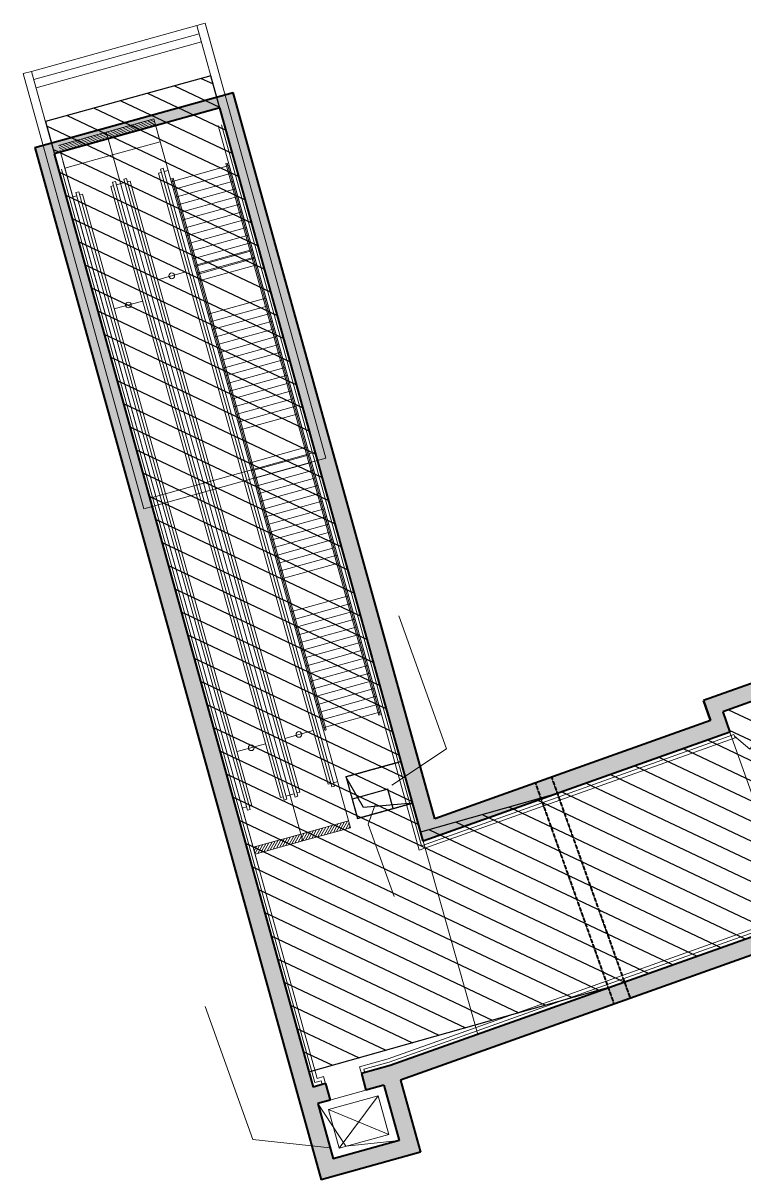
# Model space of a CAD drawing. Header units: millimetres. Extents: x 395197 to 699875, y 745 to 708816.
# Drawn here: x 416793 to 441977, y 316659 to 357068 of the extents above; entities that cross this region are included whole.
import ezdxf

# ---------------------------------------------------------------- set-up
doc = ezdxf.new("R2010")
doc.units = ezdxf.units.MM
doc.linetypes.add('DASH', pattern=[0.35, 0.25, -0.1])
for name, color, linetype in [('0-GPS', 36, 'Continuous'), ('商业阴影', 8, 'Continuous'), ('附属阴影', 8, 'Continuous')]:
    doc.layers.add(name, color=color, linetype=linetype)
for name, color, linetype, lineweight in [('DIM_LEAD', 3, 'Continuous', 9), ('STAIR', 2, 'Continuous', 9), ('WALL', 6, 'Continuous', 20), ('WINDOW', 252, 'Continuous', 9), ('地墙', 4, 'Continuous', 40), ('填充', 252, 'Continuous', 9), ('孔洞', 30, 'Continuous', 9), ('扶手', 144, 'Continuous', 9), ('离壁墙', 185, 'Continuous', 9)]:
    doc.layers.add(name, color=color, linetype=linetype, lineweight=lineweight)

# ---------------------------------------------------------------- blocks, each defined once
blk = doc.blocks.new('$DorLib2D$00000228')
at = {"color": 0}
blk.add_line((0.5, 0), (0, 0.866), dxfattribs=at)
blk.add_arc((0.5, 0), 1, 120, 180, dxfattribs=at)

msp = doc.modelspace()

# ---------------------------------------------------------------- hatches: boundary and pattern name
at = {"layer": 'STAIR'}
h = msp.add_hatch(dxfattribs=at)
h.set_pattern_fill('ANSI31', color=256, scale=25, angle=-74.4923, style=0)
h.set_pattern_definition([(330.5076755, (3356438.76, 8625032.87), (39.076865, 69.0897188), [])])
h.paths.add_polyline_path([(419694, 353262), (419761, 353021), (421428, 353483), (421361, 353724)])
h = msp.add_hatch(dxfattribs=at)
h.set_pattern_fill('ANSI31', color=256, scale=25, angle=-74.4923, style=0)
h.set_pattern_definition([(330.5076755, (3354771.74, 8624570.32), (39.076865, 69.0897188), [])])
h.paths.add_polyline_path([(418027, 352799), (418094, 352558), (419761, 353021), (419694, 353262)])
h = msp.add_hatch(dxfattribs=at)
h.set_pattern_fill('ANSI31', color=256, scale=25, angle=-74.4923, style=0)
h.set_pattern_definition([(240.5076755, (-6350887.75, 5905143.04), (-69.0897188, 39.076865), [])])
h.paths.add_polyline_path([(428165, 329203), (428232, 328962), (426565, 328499), (426498, 328740)])
h = msp.add_hatch(dxfattribs=at)
h.set_pattern_fill('ANSI31', color=256, scale=25, angle=-74.4923, style=0)
h.set_pattern_definition([(240.5076755, (-6352554.765, 5904680.5), (-69.0897188, 39.076865), [])])
h.paths.add_polyline_path([(426498, 328740), (426565, 328499), (424898, 328037), (424831, 328277)])
at = {"layer": '填充'}
h = msp.add_hatch(dxfattribs=at)
h.set_pattern_fill('钢筋混凝土', color=252, scale=150, angle=109.699, style=0)
h.set_pattern_definition([(154.69898, (499421.2, 226185.05), (-160.2652, -339.0281), []), (159.699, (499421.2, 226185.05), (-274.04, 1044.654), [112.5, -1237.5]), (104.699, (499421.2, 226185), (-992.102, -576.268), [90, -990]), (210.1504, (499398.4, 226272.1), (-1266.141, 468.387), [95.61, -1051.713]), (155.8832, (499138.8, 226083.9), (-305.868, 1590.863), [168.75, -1856.25]), (206.3346, (499113.3, 226216.5), (-1848.246, 827.413), [143.415, -1577.57]), (100.8832, (499138.8, 226084), (-1848.246, 827.412), [135, -1485]), (130.699, (499158.8, 226250.4), (266.7776, 1046.532), [112.5, -1237.5]), (75.699, (499158.8, 226250.4), (-1147.092, -23.035), [90, -990]), (181.1504, (499181, 226337.6), (-880.314, 1023.498), [95.61, -1051.713]), (147.19898, (499421.2, 226185.05), (-476.2659, -151.1447), [0, -978, 0, -1005, 0, -993.75]), (117.199, (499421.2, 226185.05), (-690.0067, 172.0891), [0, -573, 0, -955.5, 0, -378.75]), (77.19898, (499533.95, 225870.13), (-238.0578, 765.2761), [0, -375, 0, -1170, 0, -1552.5]), (67.199, (499584.5, 225728.9), (-436.239, 772.9693), [0, -487.5, 0, -777, 0, -1102.5])])
h.paths.add_polyline_path([(428613, 320371), (428773, 319793), (429399, 319966), (429934, 318039), (427622, 317397), (427087, 319325), (427520, 319445), (427360, 320023), (426926, 319903), (417882, 352499), (423665, 354104), (430772, 328490), (434893, 329957), (434691, 330522), (431177, 329271), (424135, 354649), (417197, 352724), (427204, 316659), (430673, 317621), (429974, 320139), (437441, 322797), (437239, 323362), (429619, 320650)])
h.paths.add_polyline_path([(438006, 322998), (437805, 323563), (437239, 323362), (437441, 322797)])
h.paths.add_polyline_path([(434691, 330522), (434893, 329957), (435458, 330158), (435257, 330723)])
h.paths.add_polyline_path([(441490, 332304), (441238, 333011), (445572, 334553), (445823, 333847), (446295, 334014), (446043, 334721), (450377, 336263), (450628, 335556), (452136, 336093), (451935, 336658), (450992, 336323), (450741, 337029), (440566, 333409), (440817, 332702), (440817, 332702), (435257, 330723), (435458, 330158)])
h.paths.add_polyline_path([(443567, 324977), (443818, 324270), (453993, 327891), (453742, 328597), (454684, 328933), (454483, 329498), (452975, 328962), (453227, 328255), (448893, 326713), (448641, 327419), (448170, 327252), (448422, 326545), (444088, 325003), (443837, 325709), (437805, 323563), (438006, 322998)])
at = {"layer": '附属阴影', "linetype": 'ByBlock'}
h = msp.add_hatch(dxfattribs=at)
h.set_pattern_fill('ANSI31', color=256, scale=400, angle=109.699, style=0)
h.set_pattern_definition([(154.69898, (-1667021.4, -1572421.35), (-271.38246, -574.08759), [])])
h.paths.add_polyline_path([(453643, 336629), (450628, 335556), (450377, 336263), (441238, 333011), (441490, 332304), (435375, 330128), (430683, 328804), (423351, 355230), (417569, 353626), (426780, 320429), (437502, 323455), (443837, 325709), (444088, 325003), (453227, 328255), (452975, 328962), (455990, 330034)])

# ---------------------------------------------------------------- linework, layer by layer
at = {"layer": '0-GPS', "linetype": 'DASH', "elevation": 0}
msp.add_lwpolyline([(428476, 329288), (430403, 329822), (430002, 331268), (428074, 330733)], close=True, dxfattribs=at)
at = {"layer": '0-GPS', "elevation": 0}
msp.add_lwpolyline([(430403, 329822), (428686, 329667), (428074, 330733)], dxfattribs=at)
msp.add_lwpolyline([(429541, 330310), (428288, 329962), (428476, 329288), (429728, 329635)], close=True, dxfattribs=at)
at = {"layer": 'DIM_LEAD', "color": 0, "linetype": 'ByBlock'}
for p, q in [((431584, 331719, 0), (429920, 336367, 0)), ((429679, 330447, 0), (431584, 331719, 0)), ((429093, 329757, 0), (428853, 329081, 0)), ((428853, 329081, 0), (429757, 326556, 0)), ((424815, 318069, 0), (423151, 322716, 0)), ((427526, 317778, 0), (424815, 318069, 0))]:
    msp.add_line(p, q, dxfattribs=at)
at = {"layer": 'STAIR'}
for p, q in [((417082, 355383, 0), (422864, 356988, 0)), ((417162, 355094, 0), (422944, 356699, 0)), ((417243, 354805, 0), (423024, 356410, 0)), ((419694, 353262, 0), (421361, 353724, 0)), ((419694, 353262, 0), (421361, 353724, 0)), ((428232, 328962, 0), (421361, 353724, 0)), ((418027, 352799, 0), (419694, 353262, 0)), ((418027, 352799, 0), (419694, 353262, 0)), ((419761, 353021, 0), (419694, 353262, 0)), ((419761, 353021, 0), (426498, 328740, 0)), ((419916, 352463, 0), (421583, 352925, 0)), ((421583, 352925, 0), (421516, 353166, 0)), ((419916, 352463, 0), (418249, 352000, 0)), ((418249, 352000, 0), (419916, 352463, 0)), ((418182, 352241, 0), (425053, 327479, 0)), ((421588, 351971, 0), (421684, 351998, 0)), ((427577, 330388, 0), (421588, 351971, 0)), ((427673, 330415, 0), (421684, 351998, 0)), ((423994, 352091, 0), (421970, 351529, 0)), ((429288, 333011, 0), (423994, 352091, 0)), ((420307, 351615, 0), (420403, 351642, 0)), ((420307, 351615, 0), (426295, 330033, 0)), ((420403, 351642, 0), (426391, 330060, 0)), ((421524, 351829, 0), (421620, 351855, 0)), ((427448, 330477, 0), (421524, 351829, 0)), ((421717, 351882, 0), (421861, 351922, 0)), ((424069, 351821, 0), (422045, 351259, 0)), ((418640, 351153, 0), (418736, 351180, 0)), ((418736, 351180, 0), (424724, 329597, 0)), ((419857, 351366, 0), (419953, 351393, 0)), ((419857, 351366, 0), (425781, 330015, 0)), ((419921, 351508, 0), (420017, 351535, 0)), ((419921, 351508, 0), (425910, 329926, 0)), ((420017, 351535, 0), (426006, 329953, 0)), ((420050, 351420, 0), (420339, 351500, 0)), ((420435, 351527, 0), (420531, 351553, 0)), ((420531, 351553, 0), (426456, 330202, 0)), ((424143, 351551, 0), (422120, 350989, 0)), ((424218, 351281, 0), (422195, 350720, 0)), ((418527, 350997, 0), (418672, 351037, 0)), ((418640, 351153, 0), (424628, 329570, 0)), ((418768, 351064, 0), (418864, 351091, 0)), ((418864, 351091, 0), (424789, 329739, 0)), ((424293, 351011, 0), (422270, 350450, 0)), ((424368, 350742, 0), (422344, 350180, 0)), ((424443, 350472, 0), (422419, 349910, 0)), ((424518, 350202, 0), (422494, 349640, 0)), ((424593, 349932, 0), (422569, 349371, 0)), ((424667, 349662, 0), (422644, 349101, 0)), ((424742, 349392, 0), (422719, 348831, 0)), ((424807, 349161, 0), (422783, 348600, 0)), ((424817, 349123, 0), (422794, 348561, 0)), ((424881, 348891, 0), (422858, 348330, 0)), ((424892, 348853, 0), (422869, 348291, 0)), ((421489, 348104, 0), (422481, 348379, 0)), ((424956, 348622, 0), (422933, 348060, 0)), ((419976, 347083, 0), (420969, 347358, 0)), ((425277, 347465, 0), (423254, 346904, 0)), ((425352, 347195, 0), (423328, 346634, 0)), ((425427, 346926, 0), (423403, 346364, 0)), ((425502, 346656, 0), (423478, 346094, 0)), ((425577, 346386, 0), (423553, 345825, 0)), ((425651, 346116, 0), (423628, 345555, 0)), ((425726, 345846, 0), (423703, 345285, 0)), ((425801, 345577, 0), (423778, 345015, 0)), ((425876, 345307, 0), (423852, 344745, 0)), ((425951, 345037, 0), (423927, 344476, 0)), ((426026, 344767, 0), (424002, 344206, 0)), ((426101, 344497, 0), (424077, 343936, 0)), ((426175, 344228, 0), (424152, 343666, 0)), ((426250, 343958, 0), (424227, 343396, 0)), ((426325, 343688, 0), (424302, 343127, 0)), ((426400, 343418, 0), (424376, 342857, 0)), ((426721, 342262, 0), (424697, 341700, 0)), ((426796, 341992, 0), (424772, 341431, 0)), ((426871, 341722, 0), (424847, 341161, 0)), ((426945, 341452, 0), (424922, 340891, 0)), ((427020, 341183, 0), (424997, 340621, 0)), ((427095, 340913, 0), (425072, 340351, 0)), ((427170, 340643, 0), (425147, 340082, 0)), ((427245, 340373, 0), (425221, 339812, 0)), ((427320, 340103, 0), (425296, 339542, 0)), ((427395, 339834, 0), (425371, 339272, 0)), ((427470, 339564, 0), (425446, 339002, 0)), ((427544, 339294, 0), (425521, 338733, 0)), ((427619, 339024, 0), (425596, 338463, 0)), ((427694, 338754, 0), (425671, 338193, 0)), ((427769, 338485, 0), (425745, 337923, 0)), ((427844, 338215, 0), (425820, 337653, 0)), ((428165, 337058, 0), (426141, 336497, 0)), ((428240, 336789, 0), (426216, 336227, 0)), ((428314, 336519, 0), (426291, 335957, 0)), ((428389, 336249, 0), (426366, 335688, 0)), ((428464, 335979, 0), (426441, 335418, 0)), ((428539, 335709, 0), (426515, 335148, 0)), ((428614, 335440, 0), (426590, 334878, 0)), ((428689, 335170, 0), (426665, 334608, 0)), ((428764, 334900, 0), (426740, 334339, 0)), ((428838, 334630, 0), (426815, 334069, 0)), ((428913, 334360, 0), (426890, 333799, 0)), ((428988, 334091, 0), (426965, 333529, 0)), ((429063, 333821, 0), (427039, 333259, 0)), ((429138, 333551, 0), (427114, 332990, 0)), ((429213, 333281, 0), (427189, 332720, 0)), ((429288, 333011, 0), (427264, 332450, 0)), ((425934, 332081, 0), (426927, 332356, 0)), ((424267, 331618, 0), (425260, 331894, 0)), ((427641, 330531, 0), (427785, 330571, 0)), ((425974, 330068, 0), (426263, 330148, 0)), ((426359, 330175, 0), (426456, 330202, 0)), ((427448, 330477, 0), (427545, 330504, 0)), ((427577, 330388, 0), (427673, 330415, 0)), ((424692, 329713, 0), (424789, 329739, 0)), ((425781, 330015, 0), (425878, 330041, 0)), ((425910, 329926, 0), (426006, 329953, 0)), ((426295, 330033, 0), (426391, 330060, 0)), ((424451, 329646, 0), (424596, 329686, 0)), ((424628, 329570, 0), (424724, 329597, 0)), ((428165, 329203, 0), (426498, 328740, 0)), ((428165, 329203, 0), (426498, 328740, 0)), ((426565, 328499, 0), (428232, 328962, 0)), ((428232, 328962, 0), (426565, 328499, 0)), ((426498, 328740, 0), (424831, 328277, 0)), ((426498, 328740, 0), (424831, 328277, 0)), ((426565, 328499, 0), (424898, 328037, 0))]:
    msp.add_line(p, q, dxfattribs=at)
at = {"layer": 'STAIR', "linetype": 'DASH'}
for p, q in [((426565, 328499, 0), (426498, 328740, 0)), ((424898, 328037, 0), (424831, 328277, 0))]:
    msp.add_line(p, q, dxfattribs=at)
at = {"layer": 'STAIR', "elevation": 0}
msp.add_lwpolyline([(429568, 318241), (427832, 317767), (427463, 319118), (429200, 319591)], close=True, dxfattribs=at)
for points in [[(427832, 317767), (429200, 319591)], [(427463, 319118), (429568, 318241)]]:
    msp.add_lwpolyline(points, dxfattribs=at)
at = {"layer": 'STAIR'}
for centre in [(421985, 348241, 0), (420473, 347221, 0), (426431, 332219, 0), (424764, 331756, 0)]:
    msp.add_circle(centre, 100, dxfattribs=at)
at = {"layer": 'WALL'}
for p, q in [((422864, 356988, 0), (423153, 357068, 0)), ((427000, 342079, 0), (422864, 356988, 0)), ((427370, 341870, 0), (423153, 357068, 0)), ((417082, 355383, 0), (416793, 355303, 0)), ((421010, 340105, 0), (416793, 355303, 0)), ((417082, 355383, 0), (421219, 340475, 0)), ((421010, 340105, 0), (427370, 341870, 0)), ((421219, 340475, 0), (427000, 342079, 0))]:
    msp.add_line(p, q, dxfattribs=at)
at = {"layer": '商业阴影', "color": 7, "linetype": 'ByBlock', "elevation": 0}
msp.add_lwpolyline([(453643, 336629), (450628, 335556), (450377, 336263), (441238, 333011), (441490, 332304), (435375, 330128), (430683, 328804), (423351, 355230), (417569, 353626), (426780, 320429), (437502, 323455), (443837, 325709), (444088, 325003), (453227, 328255), (452975, 328962), (455990, 330034)], close=True, dxfattribs=at)
at = {"layer": '地墙', "ltscale": 5}
for p, q in [((417197, 352724, 0), (424135, 354649, 0)), ((431177, 329271, 0), (424135, 354649, 0)), ((423665, 354104, 0), (417882, 352499, 0)), ((430772, 328490, 0), (423665, 354104, 0)), ((417197, 352724, 0), (427204, 316659, 0)), ((417882, 352499, 0), (426926, 319903, 0)), ((450741, 337029, 0), (440566, 333409, 0)), ((445572, 334553, 0), (441238, 333011, 0)), ((440566, 333409, 0), (440817, 332702, 0)), ((441238, 333011, 0), (441490, 332304, 0)), ((440817, 332702, 0), (431177, 329271, 0)), ((441490, 332304, 0), (430772, 328490, 0)), ((443837, 325709, 0), (429619, 320650, 0)), ((443567, 324977, 0), (429974, 320139, 0)), ((429619, 320650, 0), (428613, 320371, 0)), ((428613, 320371, 0), (428773, 319793, 0)), ((429974, 320139, 0), (430673, 317621, 0)), ((427360, 320023, 0), (426926, 319903, 0)), ((427360, 320023, 0), (427520, 319445, 0)), ((429399, 319966, 0), (428773, 319793, 0)), ((429399, 319966, 0), (429934, 318039, 0)), ((427520, 319445, 0), (427087, 319325, 0)), ((427087, 319325, 0), (427622, 317397, 0)), ((429934, 318039, 0), (427622, 317397, 0)), ((430673, 317621, 0), (427204, 316659, 0))]:
    msp.add_line(p, q, dxfattribs=at)
at = {"layer": '地墙', "ltscale": 5, "extrusion": (-7.69621e-32, -2.75549e-32, -1)}
msp.add_line((440817, 332702, 0), (440566, 333409, 0), dxfattribs=at)
at = {"layer": '地墙', "linetype": 'DASH', "ltscale": 5, "extrusion": (-7.69621e-32, -2.75549e-32, -1)}
for p, q in [((435257, 330723, 0), (438006, 322998, 0)), ((434691, 330522, 0), (437441, 322797, 0))]:
    msp.add_line(p, q, dxfattribs=at)
at = {"layer": '填充', "linetype": 'ByBlock', "extrusion": (-7.69621e-32, -2.75549e-32, -1), "elevation": 0}
msp.add_lwpolyline([(-443837, 325709), (-441490, 332304)], dxfattribs=at)
at = {"layer": '填充', "linetype": 'ByBlock', "elevation": 0}
msp.add_lwpolyline([(430772, 328490), (432678, 321738)], dxfattribs=at)
at = {"layer": '孔洞', "color": 30, "extrusion": (1.54949e-33, -5.58439e-33, -1), "elevation": 0}
msp.add_lwpolyline([(-427622, 317397), (-427087, 319325), (-429399, 319966), (-429934, 318039)], close=True, dxfattribs=at)
msp.add_lwpolyline([(-427087, 319325), (-428068, 317832), (-429934, 318039)], dxfattribs=at)
at = {"layer": '扶手'}
for p, q in [((423919, 352174, 0), (423871, 352160, 0)), ((422040, 351652, 0), (421992, 351639, 0)), ((427339, 332367, 0), (421992, 351639, 0)), ((427387, 332380, 0), (422040, 351652, 0))]:
    msp.add_line(p, q, dxfattribs=at)
at = {"layer": '扶手', "linetype": 'DASH', "ltscale": 0.7}
msp.add_line((427387, 332380, 0), (427339, 332367, 0), dxfattribs=at)
at = {"layer": '扶手', "elevation": 0}
msp.add_lwpolyline([(423871, 352160), (429218, 332888), (429266, 332902), (423919, 352174)], dxfattribs=at)
at = {"layer": '离壁墙'}
for p, q in [((430632, 328175, 0), (423608, 353487, 0)), ((430713, 328331, 0), (423724, 353519, 0)), ((418094, 352558, 0), (427072, 320203, 0)), ((426988, 320055, 0), (418133, 351968, 0)), ((441627, 332215, 0), (430713, 328331, 0)), ((441668, 332102, 0), (430632, 328175, 0)), ((443847, 325979, 0), (429543, 320888, 0)), ((443887, 325865, 0), (429580, 320774, 0)), ((429543, 320888, 0), (428546, 320612, 0)), ((428546, 320612, 0), (428613, 320371, 0)), ((429580, 320774, 0), (428694, 320528, 0)), ((428694, 320528, 0), (428728, 320403, 0)), ((427210, 320116, 0), (426988, 320055, 0)), ((427293, 320264, 0), (427072, 320203, 0)), ((427210, 320116, 0), (427244, 319991, 0)), ((427293, 320264, 0), (427360, 320023, 0))]:
    msp.add_line(p, q, dxfattribs=at)
at = {"layer": '离壁墙', "extrusion": (4.27882e-13, -1.1951e-12, -1), "elevation": 0}
msp.add_lwpolyline([(-441627, 332215), (-441668, 332102)], dxfattribs=at)

# ---------------------------------------------------------------- block references
at = {"layer": 'WINDOW', "xscale": -699.9999999998599, "yscale": -700.0000000000001, "zscale": 699.9999999999998, "rotation": 20.10018025473332}
msp.add_blockref('$DorLib2D$00000228', (441976, 332279, 0), dxfattribs=at)

doc.saveas('drawing.dxf')
